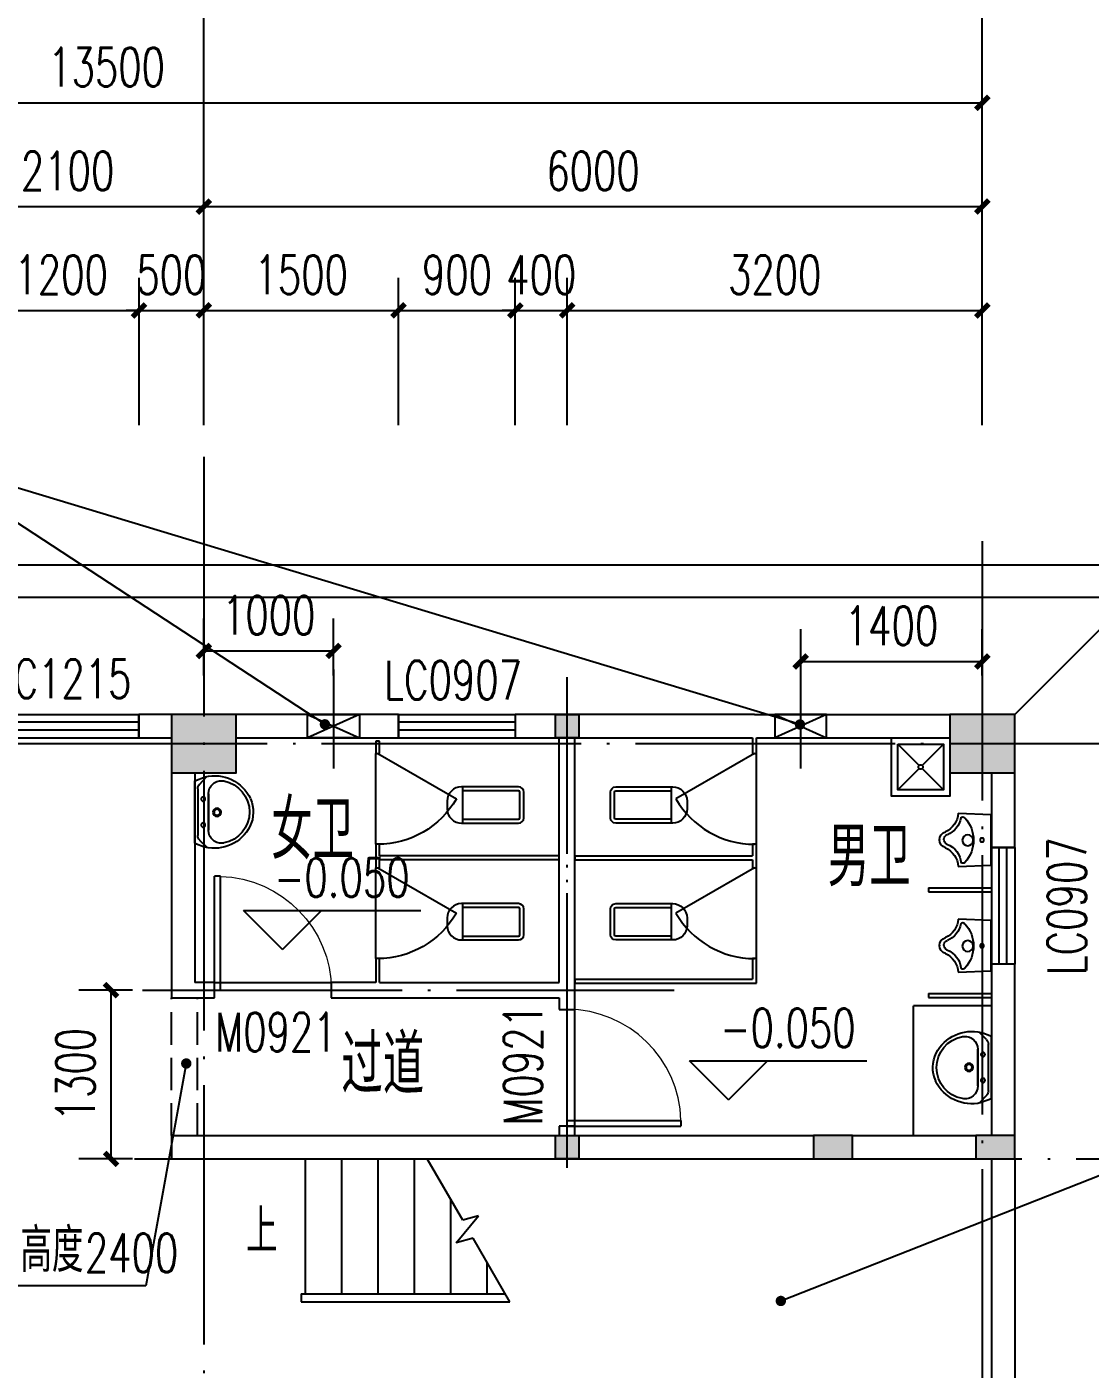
# Model space of a CAD drawing. Header units: millimetres. Extents: x 172649 to 472543, y 238332 to 449264.
# Drawn here: x 222981 to 231177, y 322952 to 333295 of the extents above; entities that cross this region are included whole.
import ezdxf

# ---------------------------------------------------------------- set-up
doc = ezdxf.new("R2010")
doc.units = ezdxf.units.MM
doc.header["$LTSCALE"] = 1000
for name, pattern in [('CENTER', [2, 1.25, -0.25, 0.25, -0.25]), ('DASH', [0.35, 0.25, -0.1]), ('DOTE', [2.42, 2, -0.2, 0.02, -0.2])]:
    doc.linetypes.add(name, pattern=pattern)
for name, color, linetype in [('AXIS', 3, 'Continuous'), ('COLUMN', 7, 'Continuous'), ('DIM_ELEV', 3, 'Continuous'), ('DIM_LEAD', 3, 'Continuous'), ('DIM_SYMB', 3, 'Continuous'), ('DOTE', 1, 'CENTER'), ('FUR', 8, 'Continuous'), ('PUB_DIM', 3, 'Continuous'), ('PUB_HATCH', 8, 'Continuous'), ('PUB_TEXT', 7, 'Continuous'), ('RAIL', 163, 'Continuous'), ('STAIR', 2, 'Continuous'), ('WALL', 255, 'Continuous'), ('WINDOW', 2, 'Continuous'), ('WINDOW_TEXT', 7, 'Continuous'), ('填充', 8, 'Continuous')]:
    doc.layers.add(name, color=color, linetype=linetype)
doc.styles.add('_TCH_DIM', font='SIMPLEX', dxfattribs={"bigfont": 'GBCBIG'})
doc.styles.add('_TCH_DIM_T3', font='SIMPLEX', dxfattribs={"width": 0.705882, "bigfont": 'GBCBIG'})
doc.styles.add('_TCH_WINDOW', font='SIMPLEX', dxfattribs={"height": 3.5, "bigfont": 'GBCBIG'})
doc.styles.add('HZ', font='geditxt.shx', dxfattribs={"width": 0.75, "bigfont": 'hzfs_1.shx'})
doc.styles.get("Standard").update_dxf_attribs({"font": 'txt', "bigfont": 'gbcbig.shx'})
doc.dimstyles.new('_TCH_ARCH&&100', dxfattribs={"dimtxt": 297.5, "dimasz": 100, "dimexe": 250, "dimexo": 300, "dimgap": 126.25, "dimtad": 1, "dimdec": 0, "dimzin": 0, "dimdsep": 46, "dimtxsty": '_TCH_DIM_T3', "dimblk": 'ARCHTICK', "dimcen": 0.09, "dimclrt": 7, "dimazin": 2, "dimtfac": 1, "dimtdec": 0, "dimtix": 1, "dimtmove": 2, "dimatfit": 3, "dimfxl": 1, "dimtolj": 1, "dimtzin": 0, "dimarcsym": 0})

# ---------------------------------------------------------------- blocks, each defined once
blk = doc.blocks.new('831OOUV1')
for p, q in [((100, 0), (-100, 0)), ((-140, -40), (-140, -480)), ((-110, -40), (-110, -470)), ((100, -30), (-100, -30)), ((110, -470), (110, -40)), ((140, -480), (140, -40)), ((140, -470), (-140, -470)), ((-30, -590), (30, -590))]:
    blk.add_line(p, q)
for centre, radius, start, end in [((-100, -40), 40, 90, 180), ((100, -40), 40, 0, 90), ((-100, -40), 10, 90, 180), ((100, -40), 10, 0, 90), ((-30, -480), 110, 180, 270), ((30, -480), 110, 270, 0)]:
    blk.add_arc(centre, radius, start, end)
at = {"width": 0.8, "flags": 9}
for tag in ['XSIZE', 'YSIZE']:
    blk.add_attdef(tag, (0, 0), '', height=0.5, dxfattribs=at)
blk = doc.blocks.new('_E6')
for p, q in [((240, 0), (-240, 0)), ((-237, 0), (239, 0)), ((240, 0), (270, -79)), ((-213, -36), (-271, -91)), ((-240, 0), (-270, -79)), ((-179, -23), (181, -23)), ((217, -37), (274, -95)), ((141, -105), (-141, -105)), ((-141, -105), (141, -105))]:
    blk.add_line(p, q)
for centre, radius in [((-99, -65), 16.3), ((101, -65), 16.3), ((2, -172), 31.6), ((2, -172), 23)]:
    blk.add_circle(centre, radius)
for centre, radius, start, end in [((28, -152), 307, 166.1751, 244.7296), ((-179, -73), 50, 90, 133.181), ((-28, -152), 307, 297.0639, 13.8249), ((181, -73), 50, 44.5607, 90), ((-141, -205), 100, 90, 190.5602), ((141, -205), 100, 349.4398, 90), ((0, -179), 243, 190.5602, 349.4398), ((0, -201), 250, 245.8071, 296.4628), ((28, -152), 307, 266.589, 266.5936)]:
    blk.add_arc(centre, radius, start, end)
at = {"width": 0.8, "flags": 9}
for tag in ['XSIZE', 'YSIZE']:
    blk.add_attdef(tag, (0, 0), '', height=0.5, dxfattribs=at)
blk = doc.blocks.new('M_E8')
for p, q in [((-204, -257), (-194, -2)), ((-194, -2), (196, -2)), ((206, -257), (196, -2))]:
    blk.add_line(p, q)
at = {"const_width": 1.5}
for points in [[(-196, 0), (196, 0), (206, -257, -4.356259)], [(-194, -2), (-204, -257, 0.758087)]]:
    blk.add_lwpolyline(points, format="xyb", dxfattribs=at)
for points in [[(-2, -142), (6, -142), (12, -146), (19, -148), (25, -152), (29, -158), (34, -166), (37, -174), (39, -183), (37, -191), (35, -200), (29, -208), (25, -214), (17, -219), (12, -223), (4, -224), (-2, -224), (-6, -224), (-11, -223), (-18, -221), (-26, -217), (-32, -213), (-37, -207), (-42, -199), (-44, -190), (-45, -183), (-42, -173), (-40, -164), (-35, -158), (-31, -150), (-26, -148), (-24, -144), (-18, -143), (-14, -143), (-12, -142), (-8, -142), (-6, -141), (-2, -142)], [(-204, -257), (-194, -258), (-194, -258), (-183, -260), (-175, -261), (-165, -264), (-156, -268), (-147, -271), (-138, -275), (-128, -281), (-119, -287), (-109, -295), (-102, -300), (-94, -308), (-86, -316), (-79, -324), (-74, -332), (-68, -340), (-62, -348), (-58, -356), (-54, -366), (-50, -374), (-43, -383), (-36, -389), (-30, -392), (-23, -395), (-17, -398), (-9, -399), (0, -399), (13, -398), (23, -395), (29, -392), (35, -389), (43, -385), (49, -380), (54, -374), (58, -366), (62, -357), (65, -347), (71, -340), (75, -332), (80, -325), (85, -319), (91, -313), (95, -308), (100, -302), (106, -295), (113, -290), (119, -285), (126, -280), (132, -277), (139, -273), (145, -271), (154, -268), (162, -264), (173, -261), (183, -259), (191, -258), (199, -257), (206, -257)]]:
    blk.add_lwpolyline(points, dxfattribs=at)
for centre, radius in [((-1, -74), 15), ((-3, -184), 41.7)]:
    blk.add_circle(centre, radius)
for centre, radius, start, end in [((-2, -389), 250, 46.6458, 133.3542), ((-218, -432), 176, 26.1838, 85.5792), ((-158, -223), 22.7, 134.5857, 206.4573), ((-198, -412), 179, 22.2984, 83.8043), ((201, -407), 174, 100.5676, 157.7034), ((215, -425), 168, 93.3348, 155.3309), ((162, -222), 16.2, 297.1389, 62.8611), ((1, -338), 63.3, 194.7447, 345.2553), ((4, -329), 38.6, 202.7778, 341.3609)]:
    blk.add_arc(centre, radius, start, end)
blk.add_point((1, -402))
at = {"width": 0.8, "flags": 9}
for tag in ['XSIZE', 'YSIZE']:
    blk.add_attdef(tag, (0, 0), '', height=0.5, dxfattribs=at)
blk = doc.blocks.new('_ArchTick')
at = {"color": 0, "linetype": 'ByBlock', "const_width": 0.4}
blk.add_lwpolyline([(-0.5, -0.5), (0.5, 0.5)], dxfattribs=at)
blk = doc.blocks.new('*D111')
at = {"layer": 'DEFPOINTS', "color": 0}
for p in [(230346, 328405), (228946, 327997), (230346, 327997)]:
    blk.add_point(p, dxfattribs=at)
at = {"layer": 'PUB_DIM', "color": 0, "lineweight": -2}
for p, q in [((228946, 328297), (228946, 328655)), ((230346, 328297), (230346, 328655)), ((228946, 328405), (230346, 328405))]:
    blk.add_line(p, q, dxfattribs=at)
at = {"layer": 'PUB_DIM', "color": 0, "lineweight": -2, "xscale": 100, "yscale": 100, "zscale": 100, "rotation": 180}
blk.add_blockref('_ArchTick', (228946, 328405), dxfattribs=at)
at = {"layer": 'PUB_DIM', "color": 0, "lineweight": -2, "xscale": 100, "yscale": 100, "zscale": 100}
blk.add_blockref('_ArchTick', (230346, 328405), dxfattribs=at)
at = {"layer": 'PUB_DIM', "color": 7, "insert": (229646, 328680), "char_height": 297.5, "attachment_point": 5, "style": '_TCH_DIM_T3'}
blk.add_mtext('\\A1;1400', dxfattribs=at)
blk = doc.blocks.new('*D112')
at = {"layer": 'DEFPOINTS', "color": 0}
for p in [(225346, 328486), (224346, 327997), (225346, 327997)]:
    blk.add_point(p, dxfattribs=at)
at = {"layer": 'PUB_DIM', "color": 0, "lineweight": -2}
for p, q in [((224346, 328297), (224346, 328736)), ((225346, 328297), (225346, 328736)), ((224346, 328486), (225346, 328486))]:
    blk.add_line(p, q, dxfattribs=at)
at = {"layer": 'PUB_DIM', "color": 0, "lineweight": -2, "xscale": 100, "yscale": 100, "zscale": 100, "rotation": 180}
blk.add_blockref('_ArchTick', (224346, 328486), dxfattribs=at)
at = {"layer": 'PUB_DIM', "color": 0, "lineweight": -2, "xscale": 100, "yscale": 100, "zscale": 100}
blk.add_blockref('_ArchTick', (225346, 328486), dxfattribs=at)
at = {"layer": 'PUB_DIM', "color": 7, "insert": (224846, 328761), "char_height": 297.5, "attachment_point": 5, "style": '_TCH_DIM_T3'}
blk.add_mtext('\\A1;1000', dxfattribs=at)
blk = doc.blocks.new('*D317')
at = {"layer": 'DEFPOINTS', "color": 0}
for p in [(223631, 325872), (224096, 325872), (224096, 324572)]:
    blk.add_point(p, dxfattribs=at)
at = {"layer": 'PUB_DIM', "color": 0, "lineweight": -2}
for p, q in [((223796, 325872), (223381, 325872)), ((223631, 324572), (223631, 325872)), ((223796, 324572), (223381, 324572))]:
    blk.add_line(p, q, dxfattribs=at)
at = {"layer": 'PUB_DIM', "color": 0, "lineweight": -2, "xscale": 100, "yscale": 100, "zscale": 100}
for p, rotation in [((223631, 325872), 90), ((223631, 324572), 270)]:
    blk.add_blockref('_ArchTick', p, dxfattribs=dict(at, rotation=rotation))
at = {"layer": 'PUB_DIM', "color": 7, "insert": (223356, 325222), "char_height": 297.5, "attachment_point": 5, "rotation": 90, "style": '_TCH_DIM_T3'}
blk.add_mtext('\\A1;1300', dxfattribs=at)
blk = doc.blocks.new('*D524')
at = {"layer": 'AXIS', "color": 0, "lineweight": -2}
for p, q in [((222646, 330226), (222646, 331360)), ((223846, 330226), (223846, 331360)), ((222646, 331110), (223846, 331110))]:
    blk.add_line(p, q, dxfattribs=at)
at = {"layer": 'DEFPOINTS', "color": 0}
for p in [(223846, 331110), (222646, 329926), (223846, 329926)]:
    blk.add_point(p, dxfattribs=at)
at = {"layer": 'AXIS', "color": 0, "lineweight": -2, "xscale": 100, "yscale": 100, "zscale": 100, "rotation": 180}
blk.add_blockref('_ArchTick', (222646, 331110), dxfattribs=at)
at = {"layer": 'AXIS', "color": 0, "lineweight": -2, "xscale": 100, "yscale": 100, "zscale": 100}
blk.add_blockref('_ArchTick', (223846, 331110), dxfattribs=at)
at = {"layer": 'AXIS', "color": 7, "insert": (223246, 331385), "char_height": 297.5, "attachment_point": 5, "style": '_TCH_DIM_T3'}
blk.add_mtext('\\A1;1200', dxfattribs=at)
blk = doc.blocks.new('*D525')
at = {"layer": 'AXIS', "color": 0, "lineweight": -2}
for p, q in [((223846, 330226), (223846, 331360)), ((224346, 330226), (224346, 331360)), ((223846, 331110), (223746, 331110)), ((223846, 331110), (224346, 331110)), ((224346, 331110), (224446, 331110))]:
    blk.add_line(p, q, dxfattribs=at)
at = {"layer": 'DEFPOINTS', "color": 0}
for p in [(224346, 331110), (223846, 329926), (224346, 329926)]:
    blk.add_point(p, dxfattribs=at)
at = {"layer": 'AXIS', "color": 0, "lineweight": -2, "xscale": 100, "yscale": 100, "zscale": 100}
blk.add_blockref('_ArchTick', (223846, 331110), dxfattribs=at)
at = {"layer": 'AXIS', "color": 0, "lineweight": -2, "xscale": 100, "yscale": 100, "zscale": 100, "rotation": 180}
blk.add_blockref('_ArchTick', (224346, 331110), dxfattribs=at)
at = {"layer": 'AXIS', "color": 7, "insert": (224096, 331385), "char_height": 297.5, "attachment_point": 5, "style": '_TCH_DIM_T3'}
blk.add_mtext('\\A1;500', dxfattribs=at)
blk = doc.blocks.new('*D526')
at = {"layer": 'AXIS', "color": 0, "lineweight": -2}
for p, q in [((224346, 330226), (224346, 331360)), ((225846, 330226), (225846, 331360)), ((224346, 331110), (225846, 331110))]:
    blk.add_line(p, q, dxfattribs=at)
at = {"layer": 'DEFPOINTS', "color": 0}
for p in [(225846, 331110), (224346, 329926), (225846, 329926)]:
    blk.add_point(p, dxfattribs=at)
at = {"layer": 'AXIS', "color": 0, "lineweight": -2, "xscale": 100, "yscale": 100, "zscale": 100, "rotation": 180}
blk.add_blockref('_ArchTick', (224346, 331110), dxfattribs=at)
at = {"layer": 'AXIS', "color": 0, "lineweight": -2, "xscale": 100, "yscale": 100, "zscale": 100}
blk.add_blockref('_ArchTick', (225846, 331110), dxfattribs=at)
at = {"layer": 'AXIS', "color": 7, "insert": (225096, 331385), "char_height": 297.5, "attachment_point": 5, "style": '_TCH_DIM_T3'}
blk.add_mtext('\\A1;1500', dxfattribs=at)
blk = doc.blocks.new('*D527')
at = {"layer": 'AXIS', "color": 0, "lineweight": -2}
for p, q in [((225846, 330226), (225846, 331360)), ((226746, 330226), (226746, 331360)), ((225846, 331110), (226746, 331110))]:
    blk.add_line(p, q, dxfattribs=at)
at = {"layer": 'DEFPOINTS', "color": 0}
for p in [(226746, 331110), (225846, 329926), (226746, 329926)]:
    blk.add_point(p, dxfattribs=at)
at = {"layer": 'AXIS', "color": 0, "lineweight": -2, "xscale": 100, "yscale": 100, "zscale": 100, "rotation": 180}
blk.add_blockref('_ArchTick', (225846, 331110), dxfattribs=at)
at = {"layer": 'AXIS', "color": 0, "lineweight": -2, "xscale": 100, "yscale": 100, "zscale": 100}
blk.add_blockref('_ArchTick', (226746, 331110), dxfattribs=at)
at = {"layer": 'AXIS', "color": 7, "insert": (226296, 331385), "char_height": 297.5, "attachment_point": 5, "style": '_TCH_DIM_T3'}
blk.add_mtext('\\A1;900', dxfattribs=at)
blk = doc.blocks.new('*D528')
at = {"layer": 'AXIS', "color": 0, "lineweight": -2}
for p, q in [((226746, 330226), (226746, 331360)), ((227146, 330226), (227146, 331360)), ((226746, 331110), (226646, 331110)), ((226746, 331110), (227146, 331110)), ((227146, 331110), (227246, 331110))]:
    blk.add_line(p, q, dxfattribs=at)
at = {"layer": 'DEFPOINTS', "color": 0}
for p in [(227146, 331110), (226746, 329926), (227146, 329926)]:
    blk.add_point(p, dxfattribs=at)
at = {"layer": 'AXIS', "color": 0, "lineweight": -2, "xscale": 100, "yscale": 100, "zscale": 100}
blk.add_blockref('_ArchTick', (226746, 331110), dxfattribs=at)
at = {"layer": 'AXIS', "color": 0, "lineweight": -2, "xscale": 100, "yscale": 100, "zscale": 100, "rotation": 180}
blk.add_blockref('_ArchTick', (227146, 331110), dxfattribs=at)
at = {"layer": 'AXIS', "color": 7, "insert": (226946, 331385), "char_height": 297.5, "attachment_point": 5, "style": '_TCH_DIM_T3'}
blk.add_mtext('\\A1;400', dxfattribs=at)
blk = doc.blocks.new('*D529')
at = {"layer": 'AXIS', "color": 0, "lineweight": -2}
for p, q in [((227146, 330226), (227146, 331360)), ((230346, 330226), (230346, 331360)), ((227146, 331110), (230346, 331110))]:
    blk.add_line(p, q, dxfattribs=at)
at = {"layer": 'DEFPOINTS', "color": 0}
for p in [(230346, 331110), (227146, 329926), (230346, 329926)]:
    blk.add_point(p, dxfattribs=at)
at = {"layer": 'AXIS', "color": 0, "lineweight": -2, "xscale": 100, "yscale": 100, "zscale": 100, "rotation": 180}
blk.add_blockref('_ArchTick', (227146, 331110), dxfattribs=at)
at = {"layer": 'AXIS', "color": 0, "lineweight": -2, "xscale": 100, "yscale": 100, "zscale": 100}
blk.add_blockref('_ArchTick', (230346, 331110), dxfattribs=at)
at = {"layer": 'AXIS', "color": 7, "insert": (228746, 331385), "char_height": 297.5, "attachment_point": 5, "style": '_TCH_DIM_T3'}
blk.add_mtext('\\A1;3200', dxfattribs=at)
blk = doc.blocks.new('*D644')
at = {"layer": 'AXIS', "color": 0, "lineweight": -2}
for p, q in [((222246, 331026), (222246, 332160)), ((224346, 331026), (224346, 332160)), ((222246, 331910), (224346, 331910))]:
    blk.add_line(p, q, dxfattribs=at)
at = {"layer": 'DEFPOINTS', "color": 0}
for p in [(224346, 331910), (222246, 330726), (224346, 330726)]:
    blk.add_point(p, dxfattribs=at)
at = {"layer": 'AXIS', "color": 0, "lineweight": -2, "xscale": 100, "yscale": 100, "zscale": 100, "rotation": 180}
blk.add_blockref('_ArchTick', (222246, 331910), dxfattribs=at)
at = {"layer": 'AXIS', "color": 0, "lineweight": -2, "xscale": 100, "yscale": 100, "zscale": 100}
blk.add_blockref('_ArchTick', (224346, 331910), dxfattribs=at)
at = {"layer": 'AXIS', "color": 7, "insert": (223296, 332185), "char_height": 297.5, "attachment_point": 5, "style": '_TCH_DIM_T3'}
blk.add_mtext('\\A1;2100', dxfattribs=at)
blk = doc.blocks.new('*D645')
at = {"layer": 'AXIS', "color": 0, "lineweight": -2}
for p, q in [((224346, 331026), (224346, 332160)), ((230346, 331026), (230346, 332160)), ((224346, 331910), (230346, 331910))]:
    blk.add_line(p, q, dxfattribs=at)
at = {"layer": 'DEFPOINTS', "color": 0}
for p in [(230346, 331910), (224346, 330726), (230346, 330726)]:
    blk.add_point(p, dxfattribs=at)
at = {"layer": 'AXIS', "color": 0, "lineweight": -2, "xscale": 100, "yscale": 100, "zscale": 100, "rotation": 180}
blk.add_blockref('_ArchTick', (224346, 331910), dxfattribs=at)
at = {"layer": 'AXIS', "color": 0, "lineweight": -2, "xscale": 100, "yscale": 100, "zscale": 100}
blk.add_blockref('_ArchTick', (230346, 331910), dxfattribs=at)
at = {"layer": 'AXIS', "color": 7, "insert": (227346, 332185), "char_height": 297.5, "attachment_point": 5, "style": '_TCH_DIM_T3'}
blk.add_mtext('\\A1;6000', dxfattribs=at)
blk = doc.blocks.new('*D646')
at = {"layer": 'AXIS', "color": 0, "lineweight": -2}
for p, q in [((216846, 331248), (216846, 332960)), ((230346, 331248), (230346, 332960)), ((216846, 332710), (230346, 332710))]:
    blk.add_line(p, q, dxfattribs=at)
at = {"layer": 'DEFPOINTS', "color": 0}
for p in [(230346, 332710), (216846, 330948), (230346, 330948)]:
    blk.add_point(p, dxfattribs=at)
at = {"layer": 'AXIS', "color": 0, "lineweight": -2, "xscale": 100, "yscale": 100, "zscale": 100, "rotation": 180}
blk.add_blockref('_ArchTick', (216846, 332710), dxfattribs=at)
at = {"layer": 'AXIS', "color": 0, "lineweight": -2, "xscale": 100, "yscale": 100, "zscale": 100}
blk.add_blockref('_ArchTick', (230346, 332710), dxfattribs=at)
at = {"layer": 'AXIS', "color": 7, "insert": (223596, 332985), "char_height": 297.5, "attachment_point": 5, "style": '_TCH_DIM_T3'}
blk.add_mtext('\\A1;13500', dxfattribs=at)
blk = doc.blocks.new('$TCHSYS$WIN2D')
for p, q in [((-0.5, 0.5), (0.5, 0.5)), ((-0.5, 0.5), (-0.5, -0.5)), ((0.5, 0.5), (0.5, -0.5)), ((0.5, 0.1667), (-0.5, 0.1667)), ((0.5, -0.1667), (-0.5, -0.1667)), ((-0.5, -0.5), (0.5, -0.5))]:
    blk.add_line(p, q)
blk = doc.blocks.new('$DorLib2D$00000001')
for p, q in [((0.45, 0.975), (0.5, 0.975)), ((0.45, 0), (0.45, 0.975)), ((0.5, 0), (0.5, 0.975)), ((0.5, 0), (0.45, 0))]:
    blk.add_line(p, q)
at = {"lineweight": 13}
blk.add_arc((0.475, 0), 0.975, 91.4693, 180, dxfattribs=at)
blk = doc.blocks.new('_FZH')
blk.add_lwpolyline([(-0.5, -0.5), (0.5, -0.5), (0.5, 0.5), (-0.5, 0.5)], close=True)
at = {"layer": 'PUB_HATCH'}
blk.add_solid([(-0.5, -0.5), (0.5, -0.5), (-0.5, 0.5), (0.5, 0.5)], dxfattribs=at)
blk = doc.blocks.new('$DorLib2D$00000228')
at = {"color": 0}
blk.add_line((0.5, 0), (0, 0.866), dxfattribs=at)
blk.add_arc((0.5, 0), 1, 120, 180, dxfattribs=at)

msp = doc.modelspace()

# ---------------------------------------------------------------- hatches: boundary and pattern name
at = {"layer": 'COLUMN'}
h = msp.add_hatch(color=256, dxfattribs=at)
h.paths.add_polyline_path([(227235.7, 327816.9), (227235.7, 327906.9), (227055.7, 327906.9), (227055.7, 327816.9)])
h.paths.add_polyline_path([(227235.7, 327906.9), (227235.7, 327996.9), (227055.7, 327996.9), (227055.7, 327906.9)])
h = msp.add_hatch(color=256, dxfattribs=at)
h.paths.add_polyline_path([(227235.7, 324571.9), (227235.7, 324661.9), (227055.7, 324661.9), (227055.7, 324571.9)])
h.paths.add_polyline_path([(227235.7, 324661.9), (227235.7, 324751.9), (227055.7, 324751.9), (227055.7, 324661.9)])

# ---------------------------------------------------------------- linework, layer by layer
at = {"layer": 'AXIS'}
for p, q in [((224345.7, 330947.7), (224345.7, 333409.9)), ((230345.7, 330947.7), (230345.7, 333409.9))]:
    msp.add_line(p, q, dxfattribs=at)
at = {"layer": 'COLUMN'}
for points in [[(227055.7, 327996.9), (227235.7, 327996.9), (227235.7, 327816.9), (227055.7, 327816.9), (227055.7, 327996.9)], [(227055.7, 324751.9), (227235.7, 324751.9), (227235.7, 324571.9), (227055.7, 324571.9), (227055.7, 324751.9)]]:
    msp.add_lwpolyline(points, dxfattribs=at)
at = {"layer": 'DIM_ELEV'}
for p, q in [((224951.7, 326185.9), (224651.7, 326485.9)), ((224651.7, 326485.9), (226017.3, 326485.9)), ((224951.7, 326185.9), (225251.7, 326485.9)), ((228389.8, 325027.2), (228089.8, 325327.2)), ((228089.8, 325327.2), (229455.4, 325327.2)), ((228389.8, 325027.2), (228689.8, 325327.2))]:
    msp.add_line(p, q, dxfattribs=at)
at = {"layer": 'DIM_LEAD'}
for p, q in [((228940.9, 327919.3), (222137.8, 329974.1)), ((225278.9, 327920.7), (222137.8, 329974.1)), ((228793, 323477.4), (236035.9, 326329.5)), ((224210.2, 325307.2), (223897.8, 323594)), ((223897.8, 323594), (222445.6, 323594))]:
    msp.add_line(p, q, dxfattribs=at)
at = {"layer": 'DIM_LEAD', "const_width": 40}
for points in [[(225295.6, 327909.8, 1), (225262.1, 327931.6, 1)], [(228960, 327913.5, 1), (228921.8, 327925.1, 1)], [(224213.8, 325326.8, 1), (224206.7, 325287.5, 1)], [(228774.4, 323470, 1), (228811.6, 323484.7, 1)]]:
    msp.add_lwpolyline(points, format="xyb", close=True, dxfattribs=at)
at = {"layer": 'DIM_SYMB'}
msp.add_lwpolyline([(224985.7, 324021.9, 0, 0, 0), (225945.7, 324021.9, 80, 0, 0), (226245.7, 324021.9, 0, 0, 0)], format="xyseb", dxfattribs=at)
at = {"layer": 'DOTE', "linetype": 'DOTE'}
for p, q in [((224345.7, 329981.4), (224345.7, 295843.9)), ((230345.7, 329332.9), (230345.7, 295195.4)), ((225345.7, 328343.7), (225345.7, 327579.3)), ((228945.7, 328343.7), (228945.7, 327579.3)), ((227145.7, 324618.7), (227145.7, 328283.9)), ((227145.7, 324503.6), (227145.7, 328281.2)), ((215573.1, 327771.9), (232014.7, 327771.9)), ((223873.3, 325871.9), (227970.5, 325871.9)), ((223810.1, 324571.9), (232014.7, 324571.9))]:
    msp.add_line(p, q, dxfattribs=at)
at = {"layer": 'FUR'}
for p, q in [((229695.7, 327766.9), (229858.3, 327604.4)), ((230045.7, 327766.9), (229883.1, 327604.4)), ((229858.3, 327579.5), (229695.7, 327416.9)), ((229883.1, 327579.5), (230045.7, 327416.9))]:
    msp.add_line(p, q, dxfattribs=at)
msp.add_lwpolyline([(229645.7, 327816.9), (230095.7, 327816.9), (230095.7, 327366.9), (229645.7, 327366.9), (229645.7, 327816.9)], dxfattribs=at)
msp.add_lwpolyline([(229695.7, 327766.9), (230045.7, 327766.9), (230045.7, 327416.9), (229695.7, 327416.9)], close=True, dxfattribs=at)
msp.add_circle((229870.7, 327591.9), 17.5, dxfattribs=at)
at = {"layer": 'RAIL'}
for p, q in [((225670.7, 327791.9), (225670.7, 327696)), ((225700.7, 327791.9), (225670.7, 327791.9)), ((225700.7, 327696), (225700.7, 327791.9)), ((228575.7, 327816.9), (228575.7, 327696)), ((228605.7, 327696), (228605.7, 327816.9)), ((225670.7, 327696), (225700.7, 327696)), ((225670.7, 326996), (225670.7, 327696)), ((228575.7, 327696), (228605.7, 327696)), ((228605.7, 326996), (228605.7, 327696)), ((225700.7, 326996), (225670.7, 326996)), ((225670.7, 326996), (225670.7, 326891.9)), ((225700.7, 326906.9), (225700.7, 326996)), ((228605.7, 326996), (228575.7, 326996)), ((228575.7, 326996), (228575.7, 326906.9)), ((228605.7, 326891.9), (228605.7, 326996)), ((225670.7, 326891.9), (225670.7, 326815.6)), ((227085.7, 326906.9), (225700.7, 326906.9)), ((227085.7, 326876.9), (225700.7, 326876.9)), ((225700.7, 326815.6), (225700.7, 326876.9)), ((227085.7, 326876.9), (227085.7, 326906.9)), ((227205.7, 326906.9), (228575.7, 326906.9)), ((227205.7, 326906.9), (227205.7, 326876.9)), ((227205.7, 326876.9), (228575.7, 326876.9)), ((228575.7, 326876.9), (228575.7, 326815.6)), ((228605.7, 326815.6), (228605.7, 326891.9)), ((225670.7, 326815.6), (225700.7, 326815.6)), ((225670.7, 326115.6), (225670.7, 326815.6)), ((228575.7, 326815.6), (228605.7, 326815.6)), ((228605.7, 326115.6), (228605.7, 326815.6)), ((229931.4, 326660.5), (230415.7, 326660.5)), ((229931.4, 326660.5), (229931.4, 326630.5)), ((230415.7, 326660.5), (230415.7, 326630.5)), ((229931.4, 326630.5), (230415.7, 326630.5)), ((225700.7, 326115.6), (225670.7, 326115.6)), ((225670.7, 326115.6), (225670.7, 325931.9)), ((225700.7, 325931.9), (225700.7, 326115.6)), ((228605.7, 326115.6), (228575.7, 326115.6)), ((228575.7, 326115.6), (228575.7, 325956.9)), ((228605.7, 325926.9), (228605.7, 326115.6)), ((227205.7, 325956.9), (228575.7, 325956.9)), ((227205.7, 325956.9), (227205.7, 325926.9)), ((227205.7, 325926.9), (228605.7, 325926.9)), ((229931.4, 325845.5), (230415.7, 325845.5)), ((229931.4, 325845.5), (229931.4, 325815.5)), ((229931.4, 325815.5), (230415.7, 325815.5)), ((230415.7, 325845.5), (230415.7, 325815.5)), ((229815.7, 324751.9), (229815.7, 325751.9)), ((230415.7, 325751.9), (229815.7, 325751.9))]:
    msp.add_line(p, q, dxfattribs=at)
at = {"layer": 'STAIR', "ltscale": 50}
for p, q in [((231745.7, 329146.9), (215695.7, 329146.9)), ((231495.7, 328896.9), (215695.7, 328896.9)), ((230595.7, 327996.9), (231495.7, 328896.9))]:
    msp.add_line(p, q, dxfattribs=at)
at = {"layer": 'STAIR'}
for p, q in [((225145.7, 327996.9), (225545.7, 327996.9)), ((225145.7, 327816.9), (225145.7, 327996.9)), ((225145.7, 327996.9), (225545.7, 327816.9)), ((225545.7, 327996.9), (225145.7, 327816.9)), ((225545.7, 327996.9), (225545.7, 327816.9)), ((229145.7, 327996.9), (228745.7, 327996.9)), ((228745.7, 327996.9), (228745.7, 327816.9)), ((229145.7, 327996.9), (228745.7, 327816.9)), ((228745.7, 327996.9), (229145.7, 327816.9)), ((229145.7, 327816.9), (229145.7, 327996.9)), ((225545.7, 327816.9), (225145.7, 327816.9)), ((228745.7, 327816.9), (229145.7, 327816.9)), ((225125.7, 324571.9), (226068.2, 324571.9)), ((225125.7, 324571.9), (225125.7, 323531.9)), ((225405.7, 324571.9), (225405.7, 323531.9)), ((225685.7, 324571.9), (225685.7, 323531.9)), ((225965.7, 324571.9), (225965.7, 323531.9)), ((226340.8, 324099.7), (226068.2, 324571.9)), ((226245.7, 324264.4), (226245.7, 323531.9)), ((226290.3, 323926.5), (226463.2, 324132.5)), ((226463.2, 324132.5), (226340.8, 324099.7)), ((226420.7, 323961.4), (226290.3, 323926.5)), ((226703.3, 323471.9), (226420.7, 323961.4)), ((226525.7, 323779.5), (226525.7, 323531.9)), ((225095.7, 323531.9), (226668.6, 323531.9)), ((225095.7, 323531.9), (225095.7, 323471.9)), ((225095.7, 323471.9), (226703.3, 323471.9)), ((225125.7, 323471.9), (226703.3, 323471.9))]:
    msp.add_line(p, q, dxfattribs=at)
at = {"layer": 'WALL'}
for p, q in [((224095.7, 327996.9), (223845.7, 327996.9)), ((223845.7, 327996.9), (223845.7, 327816.9)), ((225845.6, 327996.9), (224595.7, 327996.9)), ((225845.6, 327816.9), (225845.6, 327996.9)), ((228590.7, 327996.9), (226745.6, 327996.9)), ((226745.6, 327996.9), (226745.6, 327816.9)), ((228590.7, 327996.9), (230095.7, 327996.9)), ((223845.7, 327816.9), (224095.7, 327816.9)), ((224595.7, 327816.9), (225845.6, 327816.9)), ((226745.6, 327816.9), (228575.7, 327816.9)), ((227085.7, 325931.9), (227085.7, 327816.9)), ((227085.7, 327816.9), (227205.7, 327816.9)), ((227205.7, 325871.9), (227205.7, 327816.9)), ((228605.7, 327816.9), (230095.7, 327816.9)), ((224095.7, 327546.9), (224095.7, 325811.9)), ((224275.7, 327546.9), (224275.7, 325931.9)), ((230415.7, 327546.9), (230415.7, 326971.9)), ((230595.7, 326971.9), (230595.7, 327546.9)), ((230415.7, 326971.9), (230595.7, 326971.9)), ((230595.7, 326071.9), (230415.7, 326071.9)), ((230415.7, 326071.9), (230415.7, 324751.9)), ((230595.7, 324751.9), (230595.7, 326071.9)), ((224428.2, 325931.9), (224275.7, 325931.9)), ((224428.2, 325811.9), (224428.2, 325931.9)), ((225670.7, 325931.9), (225328.2, 325931.9)), ((225328.2, 325931.9), (225328.2, 325811.9)), ((225700.7, 325931.9), (227085.7, 325931.9)), ((224095.7, 325811.9), (224428.2, 325811.9)), ((225328.2, 325811.9), (225685.7, 325811.9)), ((225685.7, 325811.9), (227085.7, 325811.9)), ((227085.7, 325811.9), (227085.7, 325723.9)), ((227205.7, 325723.9), (227205.7, 325871.9)), ((227085.7, 325723.9), (227205.7, 325723.9)), ((227205.7, 324823.9), (227085.7, 324823.9)), ((227085.7, 324823.9), (227085.7, 324751.9)), ((227205.7, 324751.9), (227205.7, 324823.9)), ((224095.7, 324751.9), (227085.7, 324751.9)), ((224095.7, 324751.9), (224095.7, 324571.9)), ((227205.7, 324751.9), (229045.7, 324751.9)), ((229345.7, 324751.9), (230295.7, 324751.9)), ((224095.7, 324571.9), (227145.7, 324571.9)), ((227145.7, 324571.9), (229045.7, 324571.9)), ((229345.7, 324571.9), (230295.7, 324571.9)), ((230415.7, 324571.9), (230415.7, 322396.9)), ((230595.7, 324571.9), (230595.7, 322396.9))]:
    msp.add_line(p, q, dxfattribs=at)
at = {"layer": 'WINDOW'}
for p, q in [((224428.2, 325931.9), (225328.2, 325931.9)), ((227205.7, 324823.9), (227205.7, 325723.9))]:
    msp.add_line(p, q, dxfattribs=at)
at = {"layer": '填充', "linetype": 'DASH'}
for p, q in [((224095.7, 324751.9), (224095.7, 325811.9)), ((224295.7, 324751.9), (224295.7, 325811.9))]:
    msp.add_line(p, q, dxfattribs=at)

# ---------------------------------------------------------------- block references
at = {"layer": 'COLUMN', "xscale": 450, "yscale": 500, "zscale": 500, "rotation": 270}
for p in [(224345.7, 327771.9), (230345.7, 327771.9)]:
    msp.add_blockref('_FZH', p, dxfattribs=at)
at = {"layer": 'FUR', "rotation": 270}
for p in [(226811.5, 327299), (226811.5, 326399)]:
    msp.add_blockref('831OOUV1', p, dxfattribs=at)
at = {"layer": 'FUR', "xscale": -1}
for name, p, rotation in [('831OOUV1', (227480, 327299), 90), ('M_E8', (230417.3, 327030), 270), ('831OOUV1', (227480, 326399), 90), ('M_E8', (230417.3, 326215), 270)]:
    msp.add_blockref(name, p, dxfattribs=dict(at, rotation=rotation))
at = {"layer": 'RAIL', "xscale": 700, "zscale": 30, "rotation": 90}
for p, yscale in [((225685.7, 327346), -700), ((228590.7, 327346), 700), ((225685.7, 326465.6), -700), ((228590.7, 326465.6), 700)]:
    msp.add_blockref('$DorLib2D$00000228', p, dxfattribs=dict(at, yscale=yscale))
at = {"layer": 'RAIL', "xscale": -1}
for p, rotation in [((224275.7, 327245.2), 90), ((230415.7, 325275.5), 270)]:
    msp.add_blockref('_E6', p, dxfattribs=dict(at, rotation=rotation))
at = {"layer": 'WALL', "xscale": 300, "yscale": 180, "zscale": 180}
for p in [(229195.7, 324661.9), (230445.7, 324661.9)]:
    msp.add_blockref('_FZH', p, dxfattribs=at)
at = {"layer": 'WINDOW'}
ref = msp.add_blockref('$TCHSYS$WIN2D', (223245.7, 327906.9), dxfattribs=dict(at, xscale=1200, yscale=-180, zscale=1200))
ref.add_attrib('A', 'LC1215', (222725.7, 328123.2), dxfattribs={"layer": 'WINDOW_TEXT', "height": 297.5, "style": '_TCH_WINDOW', "width": 0.705882})
ref = msp.add_blockref('$TCHSYS$WIN2D', (226295.6, 327906.9), dxfattribs=dict(at, xscale=900, yscale=180, zscale=900, rotation=359.9999999999992))
ref.add_attrib('A', 'LC0907', (225735.6, 328112.4), dxfattribs={"layer": 'WINDOW_TEXT', "height": 297.5, "style": '_TCH_WINDOW', "width": 0.705882})
ref = msp.add_blockref('$TCHSYS$WIN2D', (230505.7, 326521.9), dxfattribs=dict(at, xscale=900, yscale=180, zscale=900, rotation=270))
ref.add_attrib('A', 'LC0907', (231146.4, 325987.1), dxfattribs={"layer": 'WINDOW_TEXT', "height": 297.5, "rotation": 90, "style": '_TCH_WINDOW', "width": 0.705882})
ref = msp.add_blockref('$DorLib2D$00000001', (224878.2, 325871.9), dxfattribs=dict(at, xscale=-900, yscale=900, zscale=-900))
ref.add_attrib('A', 'M0921', (224433.2, 325400.6), dxfattribs={"layer": 'WINDOW_TEXT', "height": 297.5, "style": '_TCH_WINDOW', "width": 0.705882})
ref = msp.add_blockref('$DorLib2D$00000001', (227145.7, 325273.9), dxfattribs=dict(at, xscale=-900, yscale=-900, zscale=-900, rotation=90))
ref.add_attrib('A', 'M0921', (226954.6, 324828.9), dxfattribs={"layer": 'WINDOW_TEXT', "height": 297.5, "rotation": 90, "style": '_TCH_WINDOW', "width": 0.705882})

# ---------------------------------------------------------------- texts
at = {"layer": 'PUB_TEXT'}
for s, height, style, width, p in [('女卫 ', 456.38, 'HZ', 0.7, (224864.2, 326879.3)), ('男卫 ', 456.38, 'HZ', 0.7, (229155.1, 326672.2)), ('-0.050', 297.5, '_TCH_DIM', 0.705882, (224887.3, 326590.9)), ('-0.050', 297.5, '_TCH_DIM', 0.705882, (228325.4, 325432.2)), ('过道', 456.38, 'HZ', 0.7, (225405.9, 325070.6)), ('2400', 297.5, '_TCH_DIM', 0.705882, (223428.6, 323699))]:
    msp.add_text(s, height=height, dxfattribs=dict(at, style=style, width=width)).set_placement(p)
at = {"layer": 'PUB_TEXT', "style": '_TCH_DIM'}
for s, height, p in [('上', 337.6, (224672.2, 323846.9)), ('洞口高度', 337.59, (222445.6, 323699))]:
    msp.add_text(s, height=height, dxfattribs=at).set_placement(p)

# ---------------------------------------------------------------- dimensions: what is measured, and where the dimension line sits
at = {"layer": 'AXIS'}
for p1, p2, distance, text, picture, middle in [((216845.7, 330947.7), (230345.7, 330947.7), 1762.3, '13500', '*D646', (223595.7, 332984.9)), ((222245.7, 330726.1), (224345.7, 330726.1), 1183.9, '2100', '*D644', (223295.7, 332184.9)), ((224345.7, 330726.1), (230345.7, 330726.1), 1183.9, '6000', '*D645', (227345.7, 332184.9)), ((222645.7, 329926.1), (223845.7, 329926.1), 1183.9, '1200', '*D524', (223245.7, 331384.9)), ((223845.7, 329926.1), (224345.7, 329926.1), 1183.9, '500', '*D525', (224095.7, 331384.9)), ((224345.7, 329926.1), (225845.6, 329926.1), 1183.9, '1500', '*D526', (225095.7, 331384.9)), ((225845.6, 329926.1), (226745.6, 329926.1), 1183.9, '900', '*D527', (226295.6, 331384.9)), ((226745.6, 329926.1), (227145.7, 329926.1), 1183.9, '400', '*D528', (226945.7, 331384.9)), ((227145.7, 329926.1), (230345.7, 329926.1), 1183.9, '3200', '*D529', (228745.7, 331384.9))]:
    dim = msp.add_aligned_dim(p1=p1, p2=p2, distance=distance, text=text, dimstyle='_TCH_ARCH&&100', dxfattribs=at)
    dim.commit()
    dim.dimension.update_dxf_attribs({"geometry": picture, "text_midpoint": middle})
at = {"layer": 'PUB_DIM'}
for p1, p2, distance, text, picture, middle in [((224345.7, 327996.9), (225345.7, 327996.9), 489.4, '1000', '*D112', (224845.7, 328761.4)), ((228945.7, 327996.9), (230345.7, 327996.9), 408.1, '1400', '*D111', (229645.7, 328680)), ((224095.7, 324571.9), (224095.7, 325871.9), 464.7, '1300', '*D317', (223356, 325221.9))]:
    dim = msp.add_aligned_dim(p1=p1, p2=p2, distance=distance, text=text, dimstyle='_TCH_ARCH&&100', dxfattribs=at)
    dim.commit()
    dim.dimension.update_dxf_attribs({"geometry": picture, "text_midpoint": middle})

doc.saveas('drawing.dxf')
